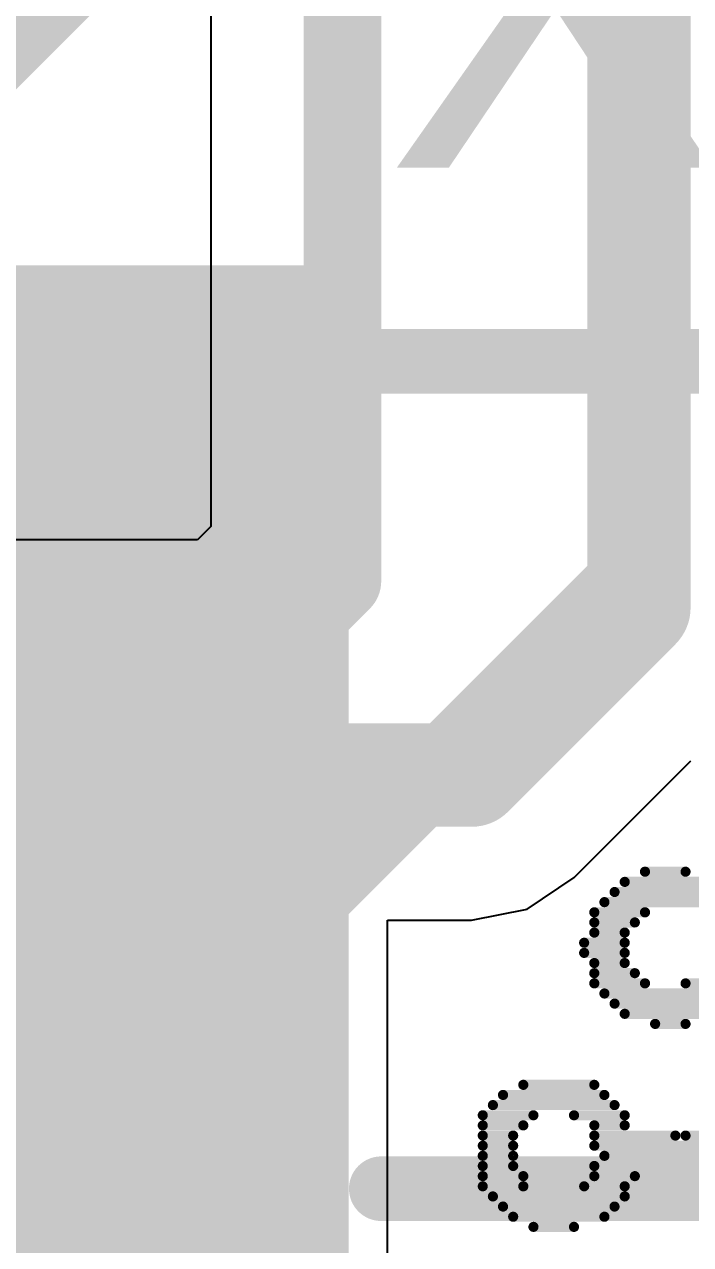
# Model space of a CAD drawing. Header units: inches. Extents: x -8 to 384, y -12 to 64.
# Drawn here: x 10.423 to 11.734, y -0.389 to 2.008 of the extents above; entities that cross this region are included whole.
import ezdxf

# ---------------------------------------------------------------- set-up
doc = ezdxf.new("R2010")
doc.units = ezdxf.units.IN
for name, color, linetype in [('Board_outline', 216, 'Continuous'), ('Bottom Layer', 5, 'Continuous'), ('Bottom Overlay', 54, 'Continuous'), ('Top Layer', 1, 'Continuous'), ('Top Overlay', 2, 'Continuous'), ('Top Paste', 8, 'Continuous'), ('Top Solder', 216, 'Continuous')]:
    doc.layers.add(name, color=color, linetype=linetype)
doc.styles.add('Arial', font='', dxfattribs={"height": 0.2})
doc.styles.get('Arial').set_extended_font_data('Arial')

# ---------------------------------------------------------------- blocks, each defined once
blk = doc.blocks.new('X321532768KGD2SI_42')
at = {"layer": 'Top Layer'}
blk.add_hatch(color=1, dxfattribs=at).paths.add_polyline_path([(0.75, 0.9), (1.75, 0.9), (1.75, -0.9), (0.75, -0.9)])
at = {"layer": 'Top Paste'}
blk.add_hatch(color=8, dxfattribs=at).paths.add_polyline_path([(0.75, 0.9), (1.75, 0.9), (1.75, -0.9), (0.75, -0.9)])
at = {"layer": 'Top Solder'}
blk.add_hatch(color=216, dxfattribs=at).paths.add_polyline_path([(0.6484, 1.0016), (1.8516, 1.0016), (1.8516, -1.0016), (0.6484, -1.0016)])
at = {"layer": 'Top Overlay', "const_width": 0.127}
for points in [[(0.5842, 0.8128), (-0.5842, 0.8128)], [(0.5842, -0.8128), (-0.5842, -0.8128)]]:
    blk.add_lwpolyline(points, dxfattribs=at)
at = {"layer": 'Top Overlay', "const_width": 0.0635}
for points in [[(0.5524, 0.8128, 1), (0.6159, 0.8128, 1)], [(0.5524, -0.8128, 1), (0.6159, -0.8128, 1)]]:
    blk.add_lwpolyline(points, format="xyb", close=True, dxfattribs=at)

msp = doc.modelspace()

# ---------------------------------------------------------------- hatches: boundary and pattern name
at = {"layer": 'Top Layer'}
msp.add_hatch(color=1, dxfattribs=at).paths.add_polyline_path([(10.8204, -1.0922), (10.8204, 1.0668), (10.1092, 1.0668), (10.1092, -1.0922)])

# ---------------------------------------------------------------- linework, layer by layer
at = {"layer": 'Board_outline', "const_width": 0.254}
msp.add_lwpolyline([(37.5368, 13.3604, 1), (-7.4632, 13.3604, 1)], format="xyb", close=True, dxfattribs=at)
at = {"layer": 'Bottom Layer'}
for p, q in [((10.79, 4.7752), (10.79, 1.0217)), ((10.79, 1.0217), (10.7639, 0.9956)), ((10.7639, 0.9956), (7.3187, 0.9956))]:
    msp.add_line(p, q, dxfattribs=at)
at = {"layer": 'Bottom Layer', "const_width": 0.1524}
for points in [[(11.049, 0.9144), (11.049, 4.7752)], [(11.6078, 0.9144), (11.6078, 4.5974)], [(10.8204, 0.127), (11.6078, 0.9144)], [(10.8712, 0.7366), (11.049, 0.9144)], [(6.9088, 0.7366), (10.8712, 0.7366)], [(7.6962, 0.127), (10.8204, 0.127)]]:
    msp.add_lwpolyline(points, dxfattribs=at)
at = {"layer": 'Bottom Layer', "const_width": 0.0762}
for points in [[(11.0109, 0.9144, 1), (11.0871, 0.9144, 1)], [(11.0109, 0.9144, 1), (11.0871, 0.9144, 1)], [(11.5697, 0.9144, 1), (11.6459, 0.9144, 1)], [(11.5697, 0.9144, 1), (11.6459, 0.9144, 1)], [(10.8331, 0.7366, 1), (10.9093, 0.7366, 1)], [(10.8331, 0.7366, 1), (10.9093, 0.7366, 1)], [(10.7823, 0.127, 1), (10.8585, 0.127, 1)], [(10.7823, 0.127, 1), (10.8585, 0.127, 1)]]:
    msp.add_lwpolyline(points, format="xyb", close=True, dxfattribs=at)
at = {"layer": 'Bottom Overlay', "const_width": 0.0199}
for points in [[(11.6439, 0.3435), (11.7236, 0.3435)], [(11.5841, 0.3036), (11.8034, 0.3036)], [(11.604, 0.3235), (11.7635, 0.3235)], [(11.5641, 0.2837), (11.8034, 0.2837)], [(11.5442, 0.2637), (11.6439, 0.2637)], [(11.5442, 0.2438), (11.6239, 0.2438)], [(11.5442, 0.2239), (11.604, 0.2239)], [(11.5242, 0.2039), (11.604, 0.2039)], [(11.5242, 0.184), (11.604, 0.184)], [(11.5442, 0.164), (11.604, 0.164)], [(11.5442, 0.1441), (11.6239, 0.1441)], [(11.5442, 0.1241), (11.6439, 0.1241)], [(11.7236, 0.1241), (11.8233, 0.1241)], [(11.5641, 0.1042), (11.8034, 0.1042)], [(11.5841, 0.0843), (11.8034, 0.0843)], [(11.604, 0.0643), (11.7635, 0.0643)], [(11.6638, 0.0444), (11.7236, 0.0444)], [(11.4046, -0.0753), (11.5442, -0.0753)], [(11.3647, -0.0952), (11.5641, -0.0952)], [(11.3448, -0.1151), (11.5841, -0.1151)], [(11.3248, -0.1351), (11.4245, -0.1351)], [(11.5043, -0.1351), (11.604, -0.1351)], [(11.3248, -0.155), (11.4046, -0.155)], [(11.3248, -0.175), (11.3847, -0.175)], [(11.5442, -0.155), (11.604, -0.155)], [(11.5442, -0.175), (11.7037, -0.175)], [(11.7236, -0.175), (13.598, -0.175)], [(11.3248, -0.1949), (11.3847, -0.1949)], [(11.5442, -0.1949), (13.598, -0.1949)], [(11.3248, -0.2148), (11.3847, -0.2148)], [(11.5641, -0.2148), (13.598, -0.2148)], [(11.3248, -0.2348), (11.3847, -0.2348)], [(11.5442, -0.2348), (13.598, -0.2348)], [(11.3248, -0.2547), (11.4046, -0.2547)], [(11.5442, -0.2547), (11.6239, -0.2547)], [(11.3248, -0.2747), (11.4046, -0.2747)], [(11.3448, -0.2946), (11.604, -0.2946)], [(11.5242, -0.2747), (11.604, -0.2747)], [(11.3647, -0.3145), (11.5841, -0.3145)], [(11.3847, -0.3345), (11.5641, -0.3345)], [(11.4245, -0.3544), (11.5043, -0.3544)]]:
    msp.add_lwpolyline(points, dxfattribs=at)
at = {"layer": 'Bottom Overlay', "const_width": 0.00997}
for points in [[(11.6389, 0.3435, 1), (11.6489, 0.3435, 1)], [(11.7187, 0.3435, 1), (11.7286, 0.3435, 1)], [(11.5791, 0.3036, 1), (11.589, 0.3036, 1)], [(11.599, 0.3235, 1), (11.609, 0.3235, 1)], [(11.5591, 0.2837, 1), (11.5691, 0.2837, 1)], [(11.5392, 0.2637, 1), (11.5492, 0.2637, 1)], [(11.6389, 0.2637, 1), (11.6489, 0.2637, 1)], [(11.5392, 0.2438, 1), (11.5492, 0.2438, 1)], [(11.619, 0.2438, 1), (11.6289, 0.2438, 1)], [(11.5392, 0.2239, 1), (11.5492, 0.2239, 1)], [(11.599, 0.2239, 1), (11.609, 0.2239, 1)], [(11.5193, 0.2039, 1), (11.5292, 0.2039, 1)], [(11.5193, 0.184, 1), (11.5292, 0.184, 1)], [(11.599, 0.2039, 1), (11.609, 0.2039, 1)], [(11.599, 0.184, 1), (11.609, 0.184, 1)], [(11.5392, 0.164, 1), (11.5492, 0.164, 1)], [(11.599, 0.164, 1), (11.609, 0.164, 1)], [(11.5392, 0.1441, 1), (11.5492, 0.1441, 1)], [(11.619, 0.1441, 1), (11.6289, 0.1441, 1)], [(11.5392, 0.1241, 1), (11.5492, 0.1241, 1)], [(11.6389, 0.1241, 1), (11.6489, 0.1241, 1)], [(11.7187, 0.1241, 1), (11.7286, 0.1241, 1)], [(11.5591, 0.1042, 1), (11.5691, 0.1042, 1)], [(11.5791, 0.0843, 1), (11.589, 0.0843, 1)], [(11.599, 0.0643, 1), (11.609, 0.0643, 1)], [(11.6588, 0.0444, 1), (11.6688, 0.0444, 1)], [(11.7187, 0.0444, 1), (11.7286, 0.0444, 1)], [(11.3996, -0.0753, 1), (11.4096, -0.0753, 1)], [(11.5392, -0.0753, 1), (11.5492, -0.0753, 1)], [(11.3597, -0.0952, 1), (11.3697, -0.0952, 1)], [(11.5591, -0.0952, 1), (11.5691, -0.0952, 1)], [(11.3398, -0.1151, 1), (11.3498, -0.1151, 1)], [(11.5791, -0.1151, 1), (11.589, -0.1151, 1)], [(11.3199, -0.1351, 1), (11.3298, -0.1351, 1)], [(11.4196, -0.1351, 1), (11.4295, -0.1351, 1)], [(11.4993, -0.1351, 1), (11.5093, -0.1351, 1)], [(11.599, -0.1351, 1), (11.609, -0.1351, 1)], [(11.3199, -0.155, 1), (11.3298, -0.155, 1)], [(11.3199, -0.175, 1), (11.3298, -0.175, 1)], [(11.3797, -0.175, 1), (11.3896, -0.175, 1)], [(11.3996, -0.155, 1), (11.4096, -0.155, 1)], [(11.5392, -0.155, 1), (11.5492, -0.155, 1)], [(11.5392, -0.175, 1), (11.5492, -0.175, 1)], [(11.599, -0.155, 1), (11.609, -0.155, 1)], [(11.6987, -0.175, 1), (11.7087, -0.175, 1)], [(11.7187, -0.175, 1), (11.7286, -0.175, 1)], [(11.3199, -0.1949, 1), (11.3298, -0.1949, 1)], [(11.3797, -0.1949, 1), (11.3896, -0.1949, 1)], [(11.5392, -0.1949, 1), (11.5492, -0.1949, 1)], [(11.3199, -0.2148, 1), (11.3298, -0.2148, 1)], [(11.3797, -0.2148, 1), (11.3896, -0.2148, 1)], [(11.5591, -0.2148, 1), (11.5691, -0.2148, 1)], [(11.3199, -0.2348, 1), (11.3298, -0.2348, 1)], [(11.3797, -0.2348, 1), (11.3896, -0.2348, 1)], [(11.5392, -0.2348, 1), (11.5492, -0.2348, 1)], [(11.3199, -0.2547, 1), (11.3298, -0.2547, 1)], [(11.3996, -0.2547, 1), (11.4096, -0.2547, 1)], [(11.5392, -0.2547, 1), (11.5492, -0.2547, 1)], [(11.619, -0.2547, 1), (11.6289, -0.2547, 1)], [(11.3199, -0.2747, 1), (11.3298, -0.2747, 1)], [(11.3398, -0.2946, 1), (11.3498, -0.2946, 1)], [(11.3996, -0.2747, 1), (11.4096, -0.2747, 1)], [(11.5193, -0.2747, 1), (11.5292, -0.2747, 1)], [(11.599, -0.2747, 1), (11.609, -0.2747, 1)], [(11.599, -0.2946, 1), (11.609, -0.2946, 1)], [(11.3597, -0.3145, 1), (11.3697, -0.3145, 1)], [(11.5791, -0.3145, 1), (11.589, -0.3145, 1)], [(11.3797, -0.3345, 1), (11.3896, -0.3345, 1)], [(11.5591, -0.3345, 1), (11.5691, -0.3345, 1)], [(11.4196, -0.3544, 1), (11.4295, -0.3544, 1)], [(11.4993, -0.3544, 1), (11.5093, -0.3544, 1)]]:
    msp.add_lwpolyline(points, format="xyb", close=True, dxfattribs=at)
at = {"layer": 'Top Layer'}
for p, q in [((11.5044, 0.332), (11.7341, 0.5616)), ((11.412, 0.2702), (11.5044, 0.332)), ((11.303, 0.2485), (11.412, 0.2702)), ((11.1372, -0.5444), (11.1372, 0.2485)), ((11.1372, 0.2485), (11.303, 0.2485)), ((11.303, 0.2485), (11.303, 0.2485))]:
    msp.add_line(p, q, dxfattribs=at)
for points, const_width in [([(11.632, 0.8624), (11.632, 3.6518)], 0.2032), ([(10.3237, 1.905), (11.132, 2.7133)], 0.1524), ([(11.303, 0.5334), (11.632, 0.8624)], 0.2032), ([(10.4594, 0.5334), (11.303, 0.5334)], 0.2032)]:
    msp.add_lwpolyline(points, dxfattribs=dict(at, const_width=const_width))
at = {"layer": 'Top Layer', "const_width": 0.1016}
for points in [[(11.5812, 0.8624, 1), (11.6828, 0.8624, 1)], [(11.5812, 0.8624, 1), (11.6828, 0.8624, 1)], [(10.4086, 0.5334, 1), (10.5102, 0.5334, 1)], [(11.2522, 0.5334, 1), (11.3538, 0.5334, 1)], [(11.2522, 0.5334, 1), (11.3538, 0.5334, 1)]]:
    msp.add_lwpolyline(points, format="xyb", close=True, dxfattribs=at)

# ---------------------------------------------------------------- block references
at = {"rotation": 180}
msp.add_blockref('X321532768KGD2SI_42', (11.7094, 0.5334), dxfattribs=at)

# ---------------------------------------------------------------- texts
at = {"layer": 'Top Overlay', "style": 'Arial'}
msp.add_text('X1', height=0.7112, dxfattribs=at).set_placement((11.1338, 1.7273))

doc.saveas('drawing.dxf')
